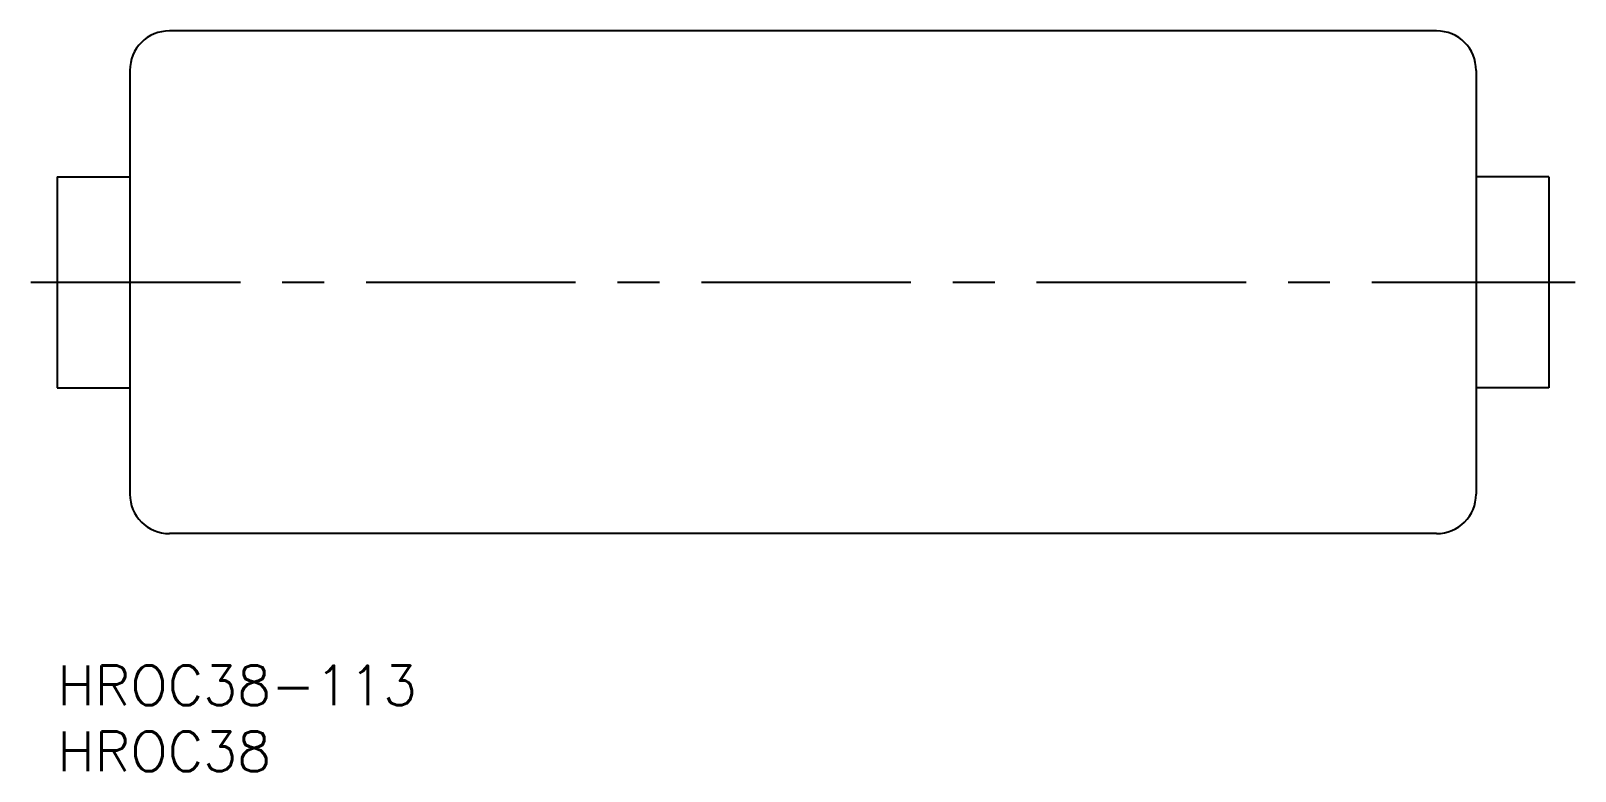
# Model space of a CAD drawing. Extents: x -2 to 115, y -8 to 48.
import ezdxf

# ---------------------------------------------------------------- set-up
doc = ezdxf.new("R2010")
doc.units = 0
doc.header["$LTSCALE"] = 0.5
doc.linetypes.add('CENTER', pattern=[50.8, 31.75, -6.35, 6.35, -6.35])
for name, color, linetype in [('MSM_CENTER', 1, 'CENTER'), ('MSM_CONTINUOUS', 7, 'CONTINUOUS'), ('MSM_PART_NUMBER', 7, 'CONTINUOUS')]:
    doc.layers.add(name, color=color, linetype=linetype)
doc.styles.get("Standard").update_dxf_attribs({"font": 'txt.shx', "height": 3, "bigfont": 'bigfont.shx'})

# ---------------------------------------------------------------- blocks, each defined once
blk = doc.blocks.new('*U2')
at = {"layer": 'MSM_PART_NUMBER'}
blk.add_text('HROC38-113', height=3, dxfattribs=at).set_placement((0, -3))
blk = doc.blocks.new('*U3')
at = {"layer": 'MSM_PART_NUMBER'}
blk.add_text('HROC38', height=3, dxfattribs=at).set_placement((0, -8))

msp = doc.modelspace()

# ---------------------------------------------------------------- linework, layer by layer
at = {"layer": 'MSM_CENTER'}
msp.add_line((-2, 29.05), (115, 29.05), dxfattribs=at)
at = {"layer": 'MSM_CONTINUOUS'}
for p, q in [((104.5, 48.1), (8.5, 48.1)), ((5.5, 45.1), (5.5, 13)), ((107.5, 45.1), (107.5, 13)), ((0, 37.05), (0, 21.05)), ((0, 37.05), (5.5, 37.05)), ((113, 37.05), (107.5, 37.05)), ((113, 37.05), (113, 21.05)), ((0, 21.05), (5.5, 21.05)), ((113, 21.05), (107.5, 21.05)), ((104.5, 10), (8.5, 10))]:
    msp.add_line(p, q, dxfattribs=at)
for centre, start, end in [((8.5, 45.1), 90, 180), ((104.5, 45.1), 0, 90), ((8.5, 13), 180, 270), ((104.5, 13), 270, 360)]:
    msp.add_arc(centre, 3, start, end, dxfattribs=at)

# ---------------------------------------------------------------- block references
for name in ['*U2', '*U3']:
    msp.add_blockref(name, (0, 0), dxfattribs=at)

doc.saveas('drawing.dxf')
